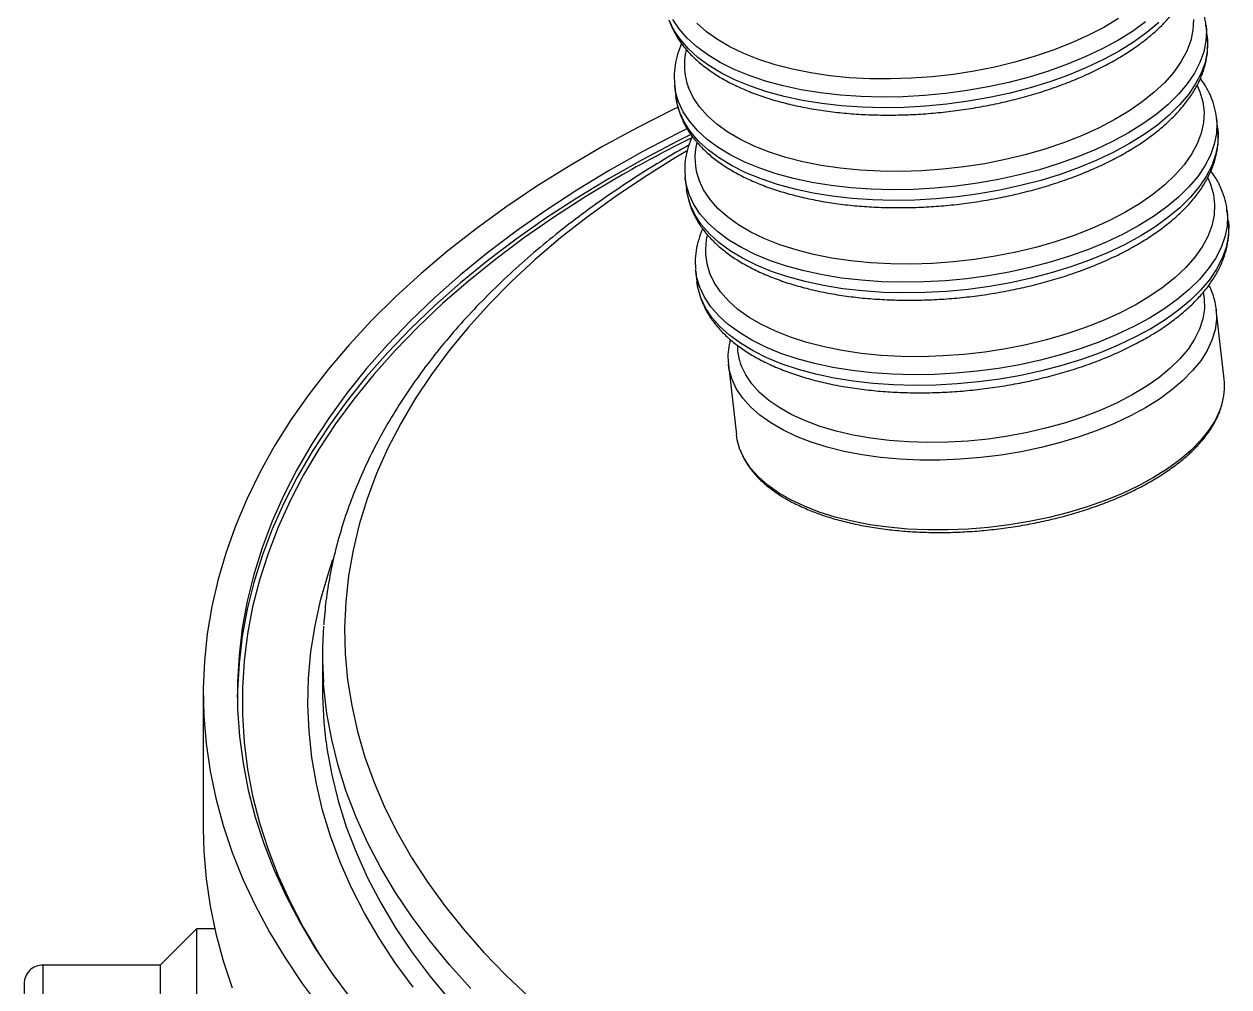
# Model space of a CAD drawing. Header units: millimetres. Extents: x 0 to 6631, y 0 to 4689.
# Drawn here: x 4302.2 to 4549.4, y 3572.3 to 3769.8 of the extents above; entities that cross this region are included whole.
import ezdxf

# ---------------------------------------------------------------- set-up
doc = ezdxf.new("R2010")
doc.units = ezdxf.units.MM
doc.header["$LTSCALE"] = 13
doc.layers.add('几何体', color=7, linetype='Continuous')

msp = doc.modelspace()

# ---------------------------------------------------------------- linework, layer by layer
at = {"layer": '几何体'}
for p, q in [((4544.95, 3767.32), (4544.7, 3769.51)), ((4544.7, 3769.51), (4544.71, 3769.42)), ((4544.95, 3767.32), (4544.96, 3767.23)), ((4435.68, 3757.11), (4435.65, 3757.36)), ((4435.68, 3757.11), (4435.93, 3754.92)), ((4547.11, 3748.33), (4546.86, 3750.52)), ((4546.86, 3750.52), (4546.87, 3750.43)), ((4547.11, 3748.33), (4547.12, 3748.24)), ((4437.84, 3738.12), (4437.81, 3738.37)), ((4437.84, 3738.12), (4438.09, 3735.93)), ((4549.27, 3729.33), (4549.02, 3731.52)), ((4549.02, 3731.52), (4549.03, 3731.44)), ((4549.27, 3729.33), (4549.28, 3729.25)), ((4440, 3719.13), (4439.97, 3719.38)), ((4440, 3719.13), (4440.25, 3716.94)), ((4546.79, 3711.41), (4546.81, 3711.26)), ((4548.44, 3696.92), (4546.81, 3711.26)), ((4446.7, 3699.88), (4446.69, 3700.01)), ((4446.7, 3699.88), (4448.33, 3685.54)), ((4363.43, 3640.51), (4363.43, 3633.28)), ((4338.93, 3632.47), (4338.93, 3604.7)), ((4337.54, 3584.17), (4330.11, 3576.74)), ((4341.27, 3584.17), (4337.54, 3584.17)), ((4337.54, 3584.17), (4337.54, 3488.29)), ((4330.11, 3576.74), (4306.04, 3576.74)), ((4306.04, 3576.74), (4306.04, 3484.06)), ((4330.11, 3576.74), (4330.11, 3485.39)), ((4302.18, 3572.88), (4302.18, 3487.92))]:
    msp.add_line(p, q, dxfattribs=at)
at = {"layer": '几何体', "flags": 128}
for points in [[(4534.99, 3770.1), (4532.56, 3768.07), (4529.84, 3766.12), (4526.86, 3764.26), (4523.63, 3762.51), (4520.16, 3760.86), (4516.5, 3759.35), (4512.64, 3757.96), (4508.63, 3756.73), (4504.49, 3755.64), (4500.24, 3754.71), (4495.92, 3753.95), (4491.54, 3753.35), (4487.14, 3752.93), (4482.76, 3752.69), (4478.4, 3752.62), (4474.11, 3752.73), (4469.92, 3753.02), (4465.84, 3753.49), (4461.91, 3754.12), (4458.15, 3754.93), (4454.58, 3755.9), (4451.23, 3757.03), (4448.13, 3758.3), (4445.28, 3759.72), (4442.71, 3761.27), (4440.44, 3762.94), (4438.48, 3764.73), (4436.84, 3766.61), (4435.53, 3768.58), (4434.57, 3770.63)], [(4532.31, 3770.26), (4529.6, 3768.31), (4526.61, 3766.45), (4523.38, 3764.7), (4519.92, 3763.06), (4516.25, 3761.54), (4512.39, 3760.16), (4508.38, 3758.92), (4504.24, 3757.83), (4499.99, 3756.9), (4495.67, 3756.14), (4491.29, 3755.54), (4486.9, 3755.12), (4482.51, 3754.88), (4478.15, 3754.81), (4473.87, 3754.92), (4469.67, 3755.21), (4465.59, 3755.68), (4461.66, 3756.32), (4457.9, 3757.12), (4454.33, 3758.09), (4450.98, 3759.22), (4447.88, 3760.49), (4445.03, 3761.91), (4442.46, 3763.46), (4440.19, 3765.13), (4438.23, 3766.92), (4436.59, 3768.8), (4435.28, 3770.77)], [(4542.14, 3770.73), (4542.02, 3768.58), (4541.55, 3766.41), (4540.73, 3764.24), (4539.56, 3762.07), (4538.06, 3759.94), (4536.22, 3757.84), (4534.07, 3755.8), (4531.61, 3753.82), (4528.87, 3751.93), (4525.86, 3750.14), (4522.61, 3748.45), (4519.14, 3746.88), (4515.46, 3745.44), (4511.61, 3744.14), (4507.62, 3742.98), (4503.5, 3741.99), (4499.29, 3741.15), (4495.01, 3740.49), (4490.7, 3740), (4486.38, 3739.68), (4482.09, 3739.55), (4477.85, 3739.59), (4473.7, 3739.81), (4469.65, 3740.21), (4465.74, 3740.79), (4462, 3741.53), (4458.45, 3742.45), (4455.11, 3743.52), (4452.01, 3744.74), (4449.17, 3746.11), (4446.61, 3747.62), (4444.34, 3749.24), (4442.39, 3750.99), (4440.76, 3752.83), (4439.46, 3754.76), (4438.51, 3756.77), (4438.51, 3756.77)], [(4526.71, 3770.93), (4523.71, 3769.13), (4520.45, 3767.44), (4516.98, 3765.87), (4513.3, 3764.43), (4509.45, 3763.13), (4505.46, 3761.98), (4501.34, 3760.98), (4497.13, 3760.15), (4492.85, 3759.48), (4488.54, 3758.99), (4484.22, 3758.67), (4479.93, 3758.54), (4475.69, 3758.58), (4471.54, 3758.8), (4467.49, 3759.2), (4463.58, 3759.78), (4459.84, 3760.52), (4456.29, 3761.44), (4452.95, 3762.51), (4449.85, 3763.73), (4447.01, 3765.1), (4444.45, 3766.61), (4442.18, 3768.24), (4440.23, 3769.98)], [(4544.71, 3769.42), (4544.78, 3768.53), (4544.69, 3766.34), (4544.24, 3764.13), (4543.45, 3761.92), (4542.31, 3759.72), (4540.83, 3757.53), (4539.02, 3755.39), (4536.9, 3753.3), (4534.47, 3751.27), (4531.76, 3749.32), (4528.77, 3747.46), (4525.54, 3745.71), (4522.08, 3744.06), (4518.41, 3742.55), (4514.55, 3741.16), (4510.54, 3739.92), (4506.4, 3738.84), (4502.15, 3737.91), (4497.83, 3737.15), (4493.45, 3736.55), (4489.06, 3736.13), (4484.67, 3735.89), (4480.31, 3735.82), (4476.02, 3735.93), (4471.83, 3736.22), (4467.75, 3736.69), (4463.82, 3737.32), (4460.06, 3738.13), (4456.49, 3739.1), (4453.14, 3740.23), (4450.04, 3741.5), (4447.19, 3742.92), (4444.62, 3744.47), (4442.35, 3746.14), (4440.39, 3747.93), (4438.75, 3749.81), (4437.44, 3751.78), (4436.48, 3753.83)], [(4544.96, 3767.23), (4545.03, 3766.34), (4544.94, 3764.15), (4544.49, 3761.94), (4543.7, 3759.73), (4542.56, 3757.52), (4541.08, 3755.34), (4539.27, 3753.2), (4537.15, 3751.11), (4534.72, 3749.08), (4532, 3747.13), (4529.02, 3745.27), (4525.79, 3743.51), (4522.32, 3741.87), (4518.65, 3740.35), (4514.8, 3738.97), (4510.79, 3737.73), (4506.65, 3736.65), (4502.4, 3735.72), (4498.08, 3734.95), (4493.7, 3734.36), (4489.3, 3733.94), (4484.92, 3733.7), (4480.56, 3733.63), (4476.27, 3733.74), (4472.08, 3734.03), (4468, 3734.5), (4464.07, 3735.13), (4460.31, 3735.94), (4456.74, 3736.91), (4453.39, 3738.04), (4450.29, 3739.31), (4447.44, 3740.73), (4444.87, 3742.28), (4442.6, 3743.95), (4440.64, 3745.73), (4439, 3747.62), (4437.69, 3749.59), (4436.73, 3751.63)], [(4436.48, 3753.83), (4435.87, 3755.93), (4435.68, 3757.11)], [(4542.88, 3757.23), (4543.45, 3755.93), (4544.05, 3753.86), (4544.3, 3751.74), (4544.18, 3749.59), (4543.71, 3747.42), (4542.89, 3745.24), (4541.72, 3743.08), (4540.22, 3740.94), (4538.38, 3738.85), (4536.23, 3736.81), (4533.77, 3734.83), (4531.03, 3732.94), (4528.02, 3731.15), (4524.77, 3729.46), (4521.3, 3727.89), (4517.62, 3726.45), (4513.77, 3725.15), (4509.78, 3723.99), (4505.66, 3723), (4501.44, 3722.16), (4497.17, 3721.5), (4492.86, 3721.01), (4488.54, 3720.69), (4484.25, 3720.55), (4480.01, 3720.6), (4475.86, 3720.82), (4471.81, 3721.22), (4467.9, 3721.79), (4464.16, 3722.54), (4460.61, 3723.45), (4457.27, 3724.53), (4454.17, 3725.75), (4451.33, 3727.12), (4448.77, 3728.62), (4446.5, 3730.25), (4444.55, 3731.99), (4442.92, 3733.84), (4441.62, 3735.77), (4440.67, 3737.78), (4440.67, 3737.78)], [(4436.26, 3752.7), (4435.33, 3752.25), (4427.98, 3748.53), (4420.86, 3744.67), (4413.99, 3740.66), (4407.38, 3736.51), (4401.03, 3732.23), (4394.94, 3727.81), (4389.14, 3723.28), (4383.63, 3718.62), (4378.4, 3713.86), (4373.48, 3708.98), (4368.87, 3704.01), (4364.57, 3698.95), (4360.58, 3693.8), (4356.92, 3688.57), (4353.59, 3683.27), (4350.59, 3677.9), (4347.93, 3672.48), (4345.6, 3667), (4343.62, 3661.48), (4341.99, 3655.92), (4340.7, 3650.33), (4339.76, 3644.71), (4339.17, 3639.08), (4338.94, 3633.45), (4339.05, 3627.81), (4339.52, 3622.17), (4340.33, 3616.55), (4341.5, 3610.95), (4343.01, 3605.38), (4344.88, 3599.85), (4347.08, 3594.35), (4349.63, 3588.91), (4352.51, 3583.52), (4355.73, 3578.19), (4359.27, 3572.94), (4363.15, 3567.76)], [(4436.73, 3751.63), (4436.11, 3753.74), (4435.93, 3754.92)], [(4546.87, 3750.43), (4546.94, 3749.54), (4546.85, 3747.35), (4546.4, 3745.14), (4545.61, 3742.93), (4544.47, 3740.72), (4542.99, 3738.54), (4541.18, 3736.4), (4539.06, 3734.31), (4536.63, 3732.28), (4533.92, 3730.33), (4530.93, 3728.47), (4527.7, 3726.71), (4524.24, 3725.07), (4520.57, 3723.55), (4516.71, 3722.17), (4512.7, 3720.93), (4508.56, 3719.85), (4504.31, 3718.92), (4499.99, 3718.15), (4495.61, 3717.56), (4491.21, 3717.14), (4486.83, 3716.89), (4482.47, 3716.83), (4478.18, 3716.94), (4473.99, 3717.23), (4469.91, 3717.69), (4465.98, 3718.33), (4462.22, 3719.14), (4458.65, 3720.11), (4455.3, 3721.23), (4452.2, 3722.51), (4449.35, 3723.93), (4446.78, 3725.48), (4444.51, 3727.15), (4442.55, 3728.93), (4440.91, 3730.82), (4439.6, 3732.79), (4438.64, 3734.83)], [(4438.17, 3748.34), (4436.26, 3747.38), (4429.13, 3743.65), (4422.24, 3739.77), (4415.61, 3735.74), (4409.23, 3731.58), (4403.12, 3727.29), (4397.28, 3722.88), (4391.72, 3718.34), (4386.46, 3713.69), (4381.49, 3708.93), (4376.82, 3704.07), (4372.46, 3699.12), (4368.42, 3694.08), (4364.7, 3688.96), (4361.3, 3683.76), (4358.23, 3678.49), (4355.5, 3673.16), (4353.1, 3667.78), (4351.05, 3662.36), (4349.34, 3656.89), (4347.97, 3651.39), (4346.95, 3645.87), (4346.28, 3640.32), (4345.96, 3634.77), (4345.99, 3629.22), (4346.37, 3623.66), (4347.1, 3618.13), (4348.18, 3612.6), (4349.6, 3607.11), (4351.37, 3601.65), (4353.49, 3596.23), (4355.94, 3590.86), (4358.73, 3585.54), (4361.85, 3580.29), (4365.31, 3575.1), (4369.08, 3569.99)], [(4547.12, 3748.24), (4547.19, 3747.35), (4547.1, 3745.16), (4546.65, 3742.95), (4545.86, 3740.74), (4544.71, 3738.53), (4543.24, 3736.35), (4541.43, 3734.21), (4539.31, 3732.11), (4536.88, 3730.09), (4534.16, 3728.14), (4531.18, 3726.28), (4527.95, 3724.52), (4524.48, 3722.88), (4520.81, 3721.36), (4516.96, 3719.98), (4512.95, 3718.74), (4508.81, 3717.65), (4504.56, 3716.73), (4500.24, 3715.96), (4495.86, 3715.37), (4491.46, 3714.95), (4487.08, 3714.7), (4482.72, 3714.64), (4478.43, 3714.75), (4474.24, 3715.04), (4470.16, 3715.5), (4466.23, 3716.14), (4462.47, 3716.95), (4458.9, 3717.92), (4455.55, 3719.04), (4452.44, 3720.32), (4449.6, 3721.74), (4447.03, 3723.29), (4444.76, 3724.96), (4442.8, 3726.74), (4441.16, 3728.63), (4439.85, 3730.6), (4438.89, 3732.64)], [(4438.99, 3747.11), (4436.26, 3745.75), (4429.13, 3742.01), (4422.24, 3738.13), (4415.61, 3734.11), (4409.23, 3729.95), (4403.12, 3725.66), (4397.28, 3721.24), (4391.72, 3716.71), (4386.46, 3712.06), (4381.49, 3707.3), (4376.82, 3702.44), (4372.46, 3697.49), (4368.42, 3692.45), (4364.7, 3687.32), (4361.3, 3682.12), (4358.23, 3676.86), (4355.5, 3671.53), (4353.1, 3666.15), (4351.05, 3660.72), (4349.34, 3655.26), (4347.97, 3649.76), (4346.95, 3644.23), (4346.28, 3638.69), (4345.96, 3633.14), (4345.93, 3631.65)], [(4438.11, 3743.73), (4435.74, 3742.33), (4429.46, 3738.42), (4423.45, 3734.38), (4417.71, 3730.2), (4412.25, 3725.91), (4407.07, 3721.49), (4402.19, 3716.97), (4397.61, 3712.34), (4393.34, 3707.61), (4389.39, 3702.8), (4385.75, 3697.9), (4382.44, 3692.92), (4379.47, 3687.88), (4376.82, 3682.77), (4374.52, 3677.61), (4372.55, 3672.4), (4370.94, 3667.15), (4369.67, 3661.87), (4368.75, 3656.57), (4368.17, 3651.25), (4367.95, 3645.92), (4368.09, 3640.59), (4368.57, 3635.27), (4369.4, 3629.96), (4370.59, 3624.67), (4372.12, 3619.42), (4373.99, 3614.2), (4376.21, 3609.03), (4378.77, 3603.9), (4381.67, 3598.84), (4384.89, 3593.85), (4388.45, 3588.93), (4392.32, 3584.09), (4396.52, 3579.34), (4401.02, 3574.69), (4405.82, 3570.14)], [(4424.11, 3738.4), (4417.43, 3734.4), (4411, 3730.26), (4404.85, 3725.99), (4398.96, 3721.59), (4393.36, 3717.07), (4388.05, 3712.44), (4383.04, 3707.69), (4378.33, 3702.85), (4373.93, 3697.91), (4369.84, 3692.87), (4366.08, 3687.76), (4362.64, 3682.57), (4359.53, 3677.31), (4356.76, 3671.99), (4354.32, 3666.61), (4352.23, 3661.19), (4350.48, 3655.73), (4349.08, 3650.23), (4348.03, 3644.71), (4347.33, 3639.17), (4346.97, 3633.61), (4346.97, 3628.06), (4347.33, 3622.5), (4348.03, 3616.96), (4349.08, 3611.44), (4350.48, 3605.94), (4352.23, 3600.48), (4354.32, 3595.05), (4356.76, 3589.68), (4359.53, 3584.36), (4362.64, 3579.1), (4363.48, 3577.78)], [(4438.64, 3734.83), (4438.02, 3736.94), (4437.84, 3738.12)], [(4545.04, 3738.23), (4545.61, 3736.93), (4546.21, 3734.86), (4546.46, 3732.75), (4546.34, 3730.59), (4545.87, 3728.42), (4545.05, 3726.25), (4543.88, 3724.09), (4542.38, 3721.95), (4540.54, 3719.86), (4538.39, 3717.81), (4535.93, 3715.84), (4533.19, 3713.95), (4530.18, 3712.15), (4526.93, 3710.46), (4523.46, 3708.89), (4519.78, 3707.45), (4515.93, 3706.15), (4511.94, 3705), (4507.82, 3704), (4503.6, 3703.17), (4499.33, 3702.5), (4495.02, 3702.01), (4490.7, 3701.7), (4486.41, 3701.56), (4482.17, 3701.6), (4478.01, 3701.83), (4473.97, 3702.23), (4470.06, 3702.8), (4466.32, 3703.55), (4462.77, 3704.46), (4459.43, 3705.53), (4456.33, 3706.76), (4453.49, 3708.13), (4450.93, 3709.63), (4448.66, 3711.26), (4446.71, 3713), (4445.08, 3714.84), (4443.78, 3716.78), (4442.83, 3718.78), (4442.83, 3718.78)], [(4438.89, 3732.64), (4438.27, 3734.75), (4438.09, 3735.93)], [(4549.03, 3731.44), (4549.1, 3730.55), (4549.01, 3728.36), (4548.56, 3726.15), (4547.77, 3723.94), (4546.63, 3721.73), (4545.15, 3719.55), (4543.34, 3717.41), (4541.22, 3715.31), (4538.79, 3713.29), (4536.07, 3711.34), (4533.09, 3709.48), (4529.86, 3707.72), (4526.39, 3706.08), (4522.72, 3704.56), (4518.87, 3703.18), (4514.86, 3701.94), (4510.72, 3700.85), (4506.47, 3699.92), (4502.15, 3699.16), (4497.77, 3698.57), (4493.37, 3698.15), (4488.99, 3697.9), (4484.63, 3697.84), (4480.34, 3697.95), (4476.15, 3698.24), (4472.07, 3698.7), (4468.14, 3699.34), (4464.38, 3700.15), (4460.81, 3701.12), (4457.46, 3702.24), (4454.36, 3703.52), (4451.51, 3704.94), (4448.94, 3706.49), (4446.67, 3708.16), (4444.71, 3709.94), (4443.07, 3711.82), (4441.76, 3713.8), (4440.8, 3715.84)], [(4549.28, 3729.25), (4549.35, 3728.36), (4549.26, 3726.17), (4548.81, 3723.96), (4548.02, 3721.75), (4546.87, 3719.54), (4545.4, 3717.36), (4543.59, 3715.22), (4541.46, 3713.12), (4539.04, 3711.09), (4536.32, 3709.15), (4533.34, 3707.29), (4530.11, 3705.53), (4526.64, 3703.89), (4522.97, 3702.37), (4519.12, 3700.99), (4515.11, 3699.75), (4510.97, 3698.66), (4506.72, 3697.73), (4502.39, 3696.97), (4498.02, 3696.38), (4493.62, 3695.96), (4489.24, 3695.71), (4484.88, 3695.64), (4480.59, 3695.76), (4476.4, 3696.05), (4472.32, 3696.51), (4468.39, 3697.15), (4464.62, 3697.95), (4461.06, 3698.92), (4457.71, 3700.05), (4454.6, 3701.33), (4451.76, 3702.75), (4449.19, 3704.3), (4446.92, 3705.97), (4444.96, 3707.75), (4443.32, 3709.63), (4442.01, 3711.6), (4441.05, 3713.65)], [(4440.8, 3715.84), (4440.18, 3717.95), (4440, 3719.13)], [(4441.05, 3713.65), (4440.43, 3715.76), (4440.25, 3716.94)], [(4544.12, 3714.7), (4544.33, 3713.41), (4544.37, 3711.37), (4544.05, 3709.3), (4543.38, 3707.22), (4542.36, 3705.15), (4541, 3703.1), (4539.31, 3701.09), (4537.3, 3699.13), (4535, 3697.24), (4532.4, 3695.42), (4529.54, 3693.7), (4526.44, 3692.09), (4523.11, 3690.6), (4519.59, 3689.23), (4515.89, 3688), (4512.06, 3686.93), (4508.1, 3686), (4504.06, 3685.25), (4499.97, 3684.66), (4495.85, 3684.24), (4491.73, 3684), (4487.65, 3683.94), (4483.63, 3684.06), (4479.71, 3684.35), (4475.91, 3684.82), (4472.27, 3685.47), (4468.8, 3686.28), (4465.54, 3687.25), (4462.51, 3688.37), (4459.73, 3689.65), (4457.22, 3691.05), (4455, 3692.59), (4453.09, 3694.24), (4451.5, 3695.99), (4450.24, 3697.83), (4449.33, 3699.74)], [(4546.81, 3711.26), (4546.81, 3711.24), (4546.87, 3709.16), (4546.57, 3707.06), (4545.92, 3704.94), (4544.93, 3702.83), (4543.6, 3700.74), (4541.95, 3698.69), (4539.97, 3696.68), (4537.69, 3694.73), (4535.13, 3692.86), (4532.3, 3691.08), (4529.21, 3689.4), (4525.9, 3687.84), (4522.39, 3686.4), (4518.69, 3685.09), (4514.84, 3683.93), (4510.87, 3682.92), (4506.79, 3682.06), (4502.65, 3681.38), (4498.46, 3680.86), (4494.26, 3680.51), (4490.08, 3680.34), (4485.95, 3680.35), (4481.89, 3680.54), (4477.93, 3680.9), (4474.11, 3681.43), (4470.45, 3682.13), (4466.97, 3683), (4463.7, 3684.03), (4460.66, 3685.2), (4457.88, 3686.52), (4455.37, 3687.98), (4453.14, 3689.55), (4451.23, 3691.24), (4449.63, 3693.03), (4448.37, 3694.91), (4447.44, 3696.86)], [(4447.44, 3696.86), (4446.86, 3698.87), (4446.7, 3699.88)], [(4547.89, 3691.57), (4547.55, 3690.6), (4546.56, 3688.49), (4545.23, 3686.4), (4543.58, 3684.35), (4541.6, 3682.34), (4539.32, 3680.39), (4536.76, 3678.52), (4533.93, 3676.74), (4530.84, 3675.06), (4527.53, 3673.5), (4524.02, 3672.06), (4520.32, 3670.75), (4516.47, 3669.59), (4512.5, 3668.58), (4508.42, 3667.72), (4504.28, 3667.04), (4500.09, 3666.52), (4495.89, 3666.17), (4491.71, 3666.01), (4487.58, 3666.01), (4483.52, 3666.2), (4479.56, 3666.56), (4475.74, 3667.09), (4472.08, 3667.8), (4468.6, 3668.66), (4465.33, 3669.69), (4462.29, 3670.86), (4459.51, 3672.18), (4457, 3673.64), (4454.78, 3675.21), (4452.86, 3676.9), (4451.26, 3678.69), (4450, 3680.57), (4449.07, 3682.52)], [(4449.07, 3682.52), (4448.49, 3684.53), (4448.33, 3685.54)], [(4382.01, 3572.17), (4378.35, 3577.18), (4375.02, 3582.25), (4372.02, 3587.4), (4369.36, 3592.61), (4367.04, 3597.87), (4365.06, 3603.18), (4363.44, 3608.53), (4362.16, 3613.9), (4361.23, 3619.31), (4360.65, 3624.73), (4360.43, 3630.16), (4360.57, 3635.58), (4361.05, 3641.01), (4361.89, 3646.41), (4363.08, 3651.8), (4364.62, 3657.16), (4365.56, 3659.92)], [(4393.85, 3571.96), (4389.51, 3576.74), (4385.49, 3581.61), (4381.79, 3586.56), (4378.42, 3591.6), (4375.38, 3596.7), (4372.67, 3601.87), (4370.31, 3607.09), (4368.29, 3612.36), (4366.62, 3617.67), (4365.3, 3623.01), (4364.33, 3628.38), (4363.71, 3633.76), (4363.63, 3634.8)], [(4364.13, 3622.57), (4364.33, 3621.15), (4365.3, 3615.79), (4366.62, 3610.44), (4368.29, 3605.13), (4370.31, 3599.87), (4372.67, 3594.64), (4375.38, 3589.48), (4378.42, 3584.37), (4381.79, 3579.34), (4385.49, 3574.38), (4389.51, 3569.51)], [(4338.93, 3604.7), (4339.05, 3600.04), (4339.52, 3594.41), (4340.33, 3588.79), (4341.5, 3583.19), (4343.01, 3577.62), (4344.88, 3572.08)]]:
    msp.add_lwpolyline(points, dxfattribs=at)
at = {"layer": '几何体'}
for centre, radius, start, end in [((4450.66, 3761.39), 13, 166.1418, 200.82), ((4556.37, 3508.84), 264.93, 116.2901, 119.9483), ((4452.82, 3742.4), 13, 166.1418, 200.82), ((4454.98, 3723.4), 13, 166.1418, 200.82), ((4460.29, 3703.95), 11.75, 180.3533, 200.9891), ((4535.64, 3695.53), 12.88, 342.1244, 6.2129), ((4445.83, 3640.51), 82.4, 176.0114, 183.9698), ((4446.11, 3633.29), 82.68, 180.0061, 187.4499), ((4306.04, 3572.88), 3.86, 89.9999, 180)]:
    msp.add_arc(centre, radius, start, end, dxfattribs=at)
for points, knots in [([(4434.7, 3770.08), (4434.87, 3769.68), (4435.32, 3768.57), (4436.3, 3766.82), (4437.72, 3764.88), (4439.44, 3763.02), (4441.45, 3761.27), (4443.74, 3759.62), (4446.3, 3758.1), (4449.11, 3756.71), (4452.14, 3755.47), (4455.37, 3754.38), (4458.79, 3753.43), (4462.38, 3752.65), (4466.11, 3752.02), (4469.96, 3751.56), (4473.91, 3751.25), (4477.94, 3751.11), (4482.03, 3751.13), (4486.15, 3751.31), (4490.28, 3751.66), (4494.4, 3752.16), (4498.49, 3752.82), (4502.52, 3753.62), (4506.47, 3754.58), (4510.32, 3755.68), (4514.05, 3756.92), (4517.63, 3758.29), (4521.05, 3759.79), (4524.28, 3761.4), (4527.32, 3763.13), (4530.14, 3764.96), (4532.72, 3766.9), (4535.05, 3768.93), (4537.11, 3771.04), (4538.88, 3773.22), (4540.35, 3775.47), (4541.5, 3777.75), (4542.31, 3780.06), (4542.79, 3782.36), (4542.96, 3784.41), (4542.82, 3785.68), (4542.77, 3786.2)], [0, 0, 0, 0, 0.01389, 0.038005, 0.062383, 0.087183, 0.112382, 0.137896, 0.163616, 0.189441, 0.215296, 0.241127, 0.266916, 0.292659, 0.318354, 0.344007, 0.369625, 0.395212, 0.420777, 0.446326, 0.471864, 0.4974, 0.522937, 0.548481, 0.574038, 0.599614, 0.625217, 0.650854, 0.676532, 0.702259, 0.728041, 0.753883, 0.779784, 0.805737, 0.831715, 0.857648, 0.883445, 0.908986, 0.93415, 0.958859, 0.983127, 1, 1, 1, 1]), ([(4544.68, 3769.4), (4544.67, 3769.62), (4544.61, 3770.58), (4544.18, 3772.23), (4543.4, 3774.34), (4542.46, 3776.14), (4541.68, 3777.2), (4541.37, 3777.62)], [0, 0, 0, 0, 0.074757, 0.326505, 0.578348, 0.832227, 1, 1, 1, 1]), ([(4437.1, 3765.81), (4436.81, 3765.08), (4436.21, 3763.6), (4435.72, 3761.33), (4435.52, 3759.24), (4435.63, 3757.95), (4435.68, 3757.41)], [0, 0, 0, 0, 0.265686, 0.538545, 0.806465, 1, 1, 1, 1]), ([(4436.86, 3751.09), (4437.03, 3750.68), (4437.48, 3749.58), (4438.46, 3747.83), (4439.88, 3745.88), (4441.6, 3744.03), (4443.61, 3742.27), (4445.9, 3740.63), (4448.46, 3739.11), (4451.27, 3737.72), (4454.3, 3736.48), (4457.53, 3735.38), (4460.95, 3734.44), (4464.54, 3733.66), (4468.27, 3733.03), (4472.12, 3732.56), (4476.07, 3732.26), (4480.1, 3732.12), (4484.19, 3732.14), (4488.31, 3732.32), (4492.44, 3732.66), (4496.56, 3733.17), (4500.65, 3733.82), (4504.68, 3734.63), (4508.63, 3735.59), (4512.48, 3736.69), (4516.21, 3737.93), (4519.79, 3739.3), (4523.21, 3740.79), (4526.44, 3742.41), (4529.48, 3744.14), (4532.3, 3745.97), (4534.88, 3747.91), (4537.21, 3749.93), (4539.27, 3752.05), (4541.04, 3754.23), (4542.51, 3756.47), (4543.66, 3758.76), (4544.47, 3761.06), (4544.95, 3763.36), (4545.12, 3765.42), (4544.98, 3766.69), (4544.93, 3767.21)], [0, 0, 0, 0, 0.0138895, 0.0380054, 0.0623832, 0.0871829, 0.1123819, 0.1378959, 0.1636158, 0.1894414, 0.2152958, 0.2411268, 0.2669164, 0.2926586, 0.3183541, 0.3440075, 0.3696247, 0.3952123, 0.4207772, 0.4463258, 0.4718645, 0.4973995, 0.5229367, 0.5484806, 0.5740376, 0.5996141, 0.6252172, 0.650854, 0.676532, 0.7022587, 0.7280406, 0.7538825, 0.7797843, 0.8057374, 0.8317146, 0.8576478, 0.8834451, 0.9089863, 0.9341497, 0.9588592, 0.9831271, 1, 1, 1, 1]), ([(4546.84, 3750.41), (4546.83, 3750.63), (4546.77, 3751.59), (4546.34, 3753.24), (4545.56, 3755.35), (4544.62, 3757.15), (4543.84, 3758.2), (4543.53, 3758.62)], [0, 0, 0, 0, 0.074757, 0.326505, 0.578348, 0.832227, 1, 1, 1, 1]), ([(4435.93, 3755.21), (4435.94, 3755.02), (4435.98, 3754.08), (4436.31, 3752.7), (4436.71, 3751.54), (4436.86, 3751.09)], [0, 0, 0, 0, 0.140828, 0.664209, 1, 1, 1, 1]), ([(4439.02, 3732.1), (4439.19, 3731.69), (4439.64, 3730.58), (4440.62, 3728.84), (4442.04, 3726.89), (4443.76, 3725.04), (4445.77, 3723.28), (4448.06, 3721.64), (4450.62, 3720.12), (4453.43, 3718.73), (4456.46, 3717.49), (4459.69, 3716.39), (4463.11, 3715.45), (4466.7, 3714.66), (4470.43, 3714.04), (4474.28, 3713.57), (4478.23, 3713.27), (4482.26, 3713.13), (4486.35, 3713.15), (4490.47, 3713.33), (4494.6, 3713.67), (4498.72, 3714.17), (4502.81, 3714.83), (4506.84, 3715.64), (4510.79, 3716.6), (4514.64, 3717.7), (4518.37, 3718.94), (4521.95, 3720.31), (4525.37, 3721.8), (4528.6, 3723.42), (4531.64, 3725.15), (4534.46, 3726.98), (4537.04, 3728.92), (4539.37, 3730.94), (4541.43, 3733.05), (4543.2, 3735.24), (4544.67, 3737.48), (4545.81, 3739.77), (4546.63, 3742.07), (4547.11, 3744.37), (4547.28, 3746.43), (4547.14, 3747.7), (4547.09, 3748.22)], [0, 0, 0, 0, 0.01389, 0.038005, 0.062383, 0.087183, 0.112382, 0.137896, 0.163616, 0.189441, 0.215296, 0.241127, 0.266916, 0.292659, 0.318354, 0.344007, 0.369625, 0.395212, 0.420777, 0.446326, 0.471864, 0.4974, 0.522937, 0.548481, 0.574038, 0.599614, 0.625217, 0.650854, 0.676532, 0.702259, 0.728041, 0.753883, 0.779784, 0.805737, 0.831715, 0.857648, 0.883445, 0.908986, 0.93415, 0.958859, 0.983127, 1, 1, 1, 1]), ([(4439.26, 3746.82), (4438.97, 3746.09), (4438.37, 3744.6), (4437.88, 3742.33), (4437.68, 3740.25), (4437.79, 3738.96), (4437.84, 3738.41)], [0, 0, 0, 0, 0.265686, 0.538545, 0.806465, 1, 1, 1, 1]), ([(4438.57, 3744.95), (4438.19, 3744.74), (4435.67, 3743.35), (4431.2, 3740.64), (4425.19, 3736.81), (4419.44, 3732.84), (4413.92, 3728.75), (4408.66, 3724.54), (4403.65, 3720.22), (4398.92, 3715.79), (4394.45, 3711.27), (4390.27, 3706.64), (4386.37, 3701.93), (4382.76, 3697.13), (4379.45, 3692.26), (4376.44, 3687.32), (4373.73, 3682.31), (4371.34, 3677.26), (4369.25, 3672.16), (4367.48, 3667.02), (4366.03, 3661.85), (4364.9, 3656.65), (4364.07, 3651.54), (4363.79, 3648.16), (4363.65, 3646.52)], [0, 0, 0, 0, 0.0082481, 0.0559748, 0.1037076, 0.1514437, 0.1991779, 0.2469052, 0.2946194, 0.3423131, 0.3899777, 0.4376035, 0.4851797, 0.5326947, 0.5801368, 0.6274944, 0.6747572, 0.7219165, 0.7689668, 0.8159063, 0.8627375, 0.9094679, 0.9561101, 1, 1, 1, 1]), ([(4549, 3731.42), (4548.99, 3731.64), (4548.93, 3732.59), (4548.5, 3734.25), (4547.72, 3736.36), (4546.78, 3738.16), (4546, 3739.21), (4545.69, 3739.63)], [0, 0, 0, 0, 0.074757, 0.326505, 0.578348, 0.832227, 1, 1, 1, 1]), ([(4438.09, 3736.22), (4438.1, 3736.02), (4438.14, 3735.09), (4438.47, 3733.7), (4438.87, 3732.55), (4439.02, 3732.1)], [0, 0, 0, 0, 0.1408284, 0.6642092, 1, 1, 1, 1]), ([(4441.18, 3713.1), (4441.35, 3712.7), (4441.8, 3711.59), (4442.78, 3709.85), (4444.2, 3707.9), (4445.92, 3706.05), (4447.93, 3704.29), (4450.22, 3702.65), (4452.78, 3701.13), (4455.59, 3699.74), (4458.62, 3698.49), (4461.85, 3697.4), (4465.27, 3696.46), (4468.86, 3695.67), (4472.59, 3695.05), (4476.44, 3694.58), (4480.39, 3694.28), (4484.42, 3694.13), (4488.51, 3694.15), (4492.63, 3694.34), (4496.76, 3694.68), (4500.88, 3695.18), (4504.97, 3695.84), (4509, 3696.65), (4512.95, 3697.61), (4516.8, 3698.71), (4520.52, 3699.94), (4524.11, 3701.31), (4527.53, 3702.81), (4530.76, 3704.42), (4533.8, 3706.15), (4536.62, 3707.99), (4539.2, 3709.92), (4541.53, 3711.95), (4543.59, 3714.06), (4545.36, 3716.25), (4546.83, 3718.49), (4547.97, 3720.77), (4548.79, 3723.08), (4549.27, 3725.38), (4549.43, 3727.44), (4549.3, 3728.71), (4549.25, 3729.23)], [0, 0, 0, 0, 0.01389, 0.038005, 0.062383, 0.087183, 0.112382, 0.137896, 0.163616, 0.189441, 0.215296, 0.241127, 0.266916, 0.292659, 0.318354, 0.344007, 0.369625, 0.395212, 0.420777, 0.446326, 0.471864, 0.4974, 0.522937, 0.548481, 0.574038, 0.599614, 0.625217, 0.650854, 0.676532, 0.702259, 0.728041, 0.753883, 0.779784, 0.805737, 0.831715, 0.857648, 0.883445, 0.908986, 0.93415, 0.958859, 0.983127, 1, 1, 1, 1]), ([(4441.42, 3727.83), (4441.12, 3727.1), (4440.53, 3725.61), (4440.04, 3723.34), (4439.84, 3721.26), (4439.95, 3719.96), (4440, 3719.42)], [0, 0, 0, 0, 0.265686, 0.538545, 0.806465, 1, 1, 1, 1]), ([(4440.25, 3717.23), (4440.26, 3717.03), (4440.3, 3716.1), (4440.63, 3714.71), (4441.02, 3713.56), (4441.18, 3713.1)], [0, 0, 0, 0, 0.140828, 0.664209, 1, 1, 1, 1]), ([(4546.77, 3711.44), (4546.68, 3712.03), (4546.48, 3713.33), (4545.96, 3714.93), (4545.45, 3715.9), (4545.28, 3716.23)], [0, 0, 0, 0, 0.36084, 0.787641, 1, 1, 1, 1]), ([(4447.06, 3705.11), (4446.92, 3704.41), (4446.63, 3702.99), (4446.55, 3701.29), (4446.69, 3700.3), (4446.72, 3700.04)], [0, 0, 0, 0, 0.4139, 0.842004, 1, 1, 1, 1]), ([(4449.12, 3682.34), (4449.26, 3681.99), (4449.66, 3681), (4450.57, 3679.42), (4451.92, 3677.63), (4453.56, 3675.93), (4455.5, 3674.33), (4457.7, 3672.83), (4460.16, 3671.46), (4462.87, 3670.21), (4465.79, 3669.09), (4468.92, 3668.12), (4472.23, 3667.29), (4475.7, 3666.61), (4479.32, 3666.09), (4483.05, 3665.72), (4486.87, 3665.51), (4490.77, 3665.47), (4494.72, 3665.58), (4498.68, 3665.85), (4502.65, 3666.28), (4506.59, 3666.86), (4510.47, 3667.59), (4514.29, 3668.47), (4518, 3669.49), (4521.59, 3670.65), (4525.04, 3671.93), (4528.32, 3673.34), (4531.42, 3674.86), (4534.31, 3676.48), (4536.98, 3678.2), (4539.41, 3680), (4541.58, 3681.88), (4543.49, 3683.83), (4545.11, 3685.83), (4546.42, 3687.87), (4547.34, 3689.69), (4547.69, 3690.83), (4547.83, 3691.27)], [0, 0, 0, 0, 0.015112, 0.042916, 0.070864, 0.099024, 0.127362, 0.155822, 0.184348, 0.212901, 0.24145, 0.269984, 0.298498, 0.326992, 0.355468, 0.383927, 0.412372, 0.440807, 0.469234, 0.497656, 0.526075, 0.554495, 0.582916, 0.611342, 0.639776, 0.668219, 0.696675, 0.725148, 0.75364, 0.782154, 0.810693, 0.839258, 0.867845, 0.896447, 0.925037, 0.953579, 0.982016, 1, 1, 1, 1])]:
    msp.add_open_spline(points, degree=3, knots=knots, dxfattribs=at)

doc.saveas('drawing.dxf')
